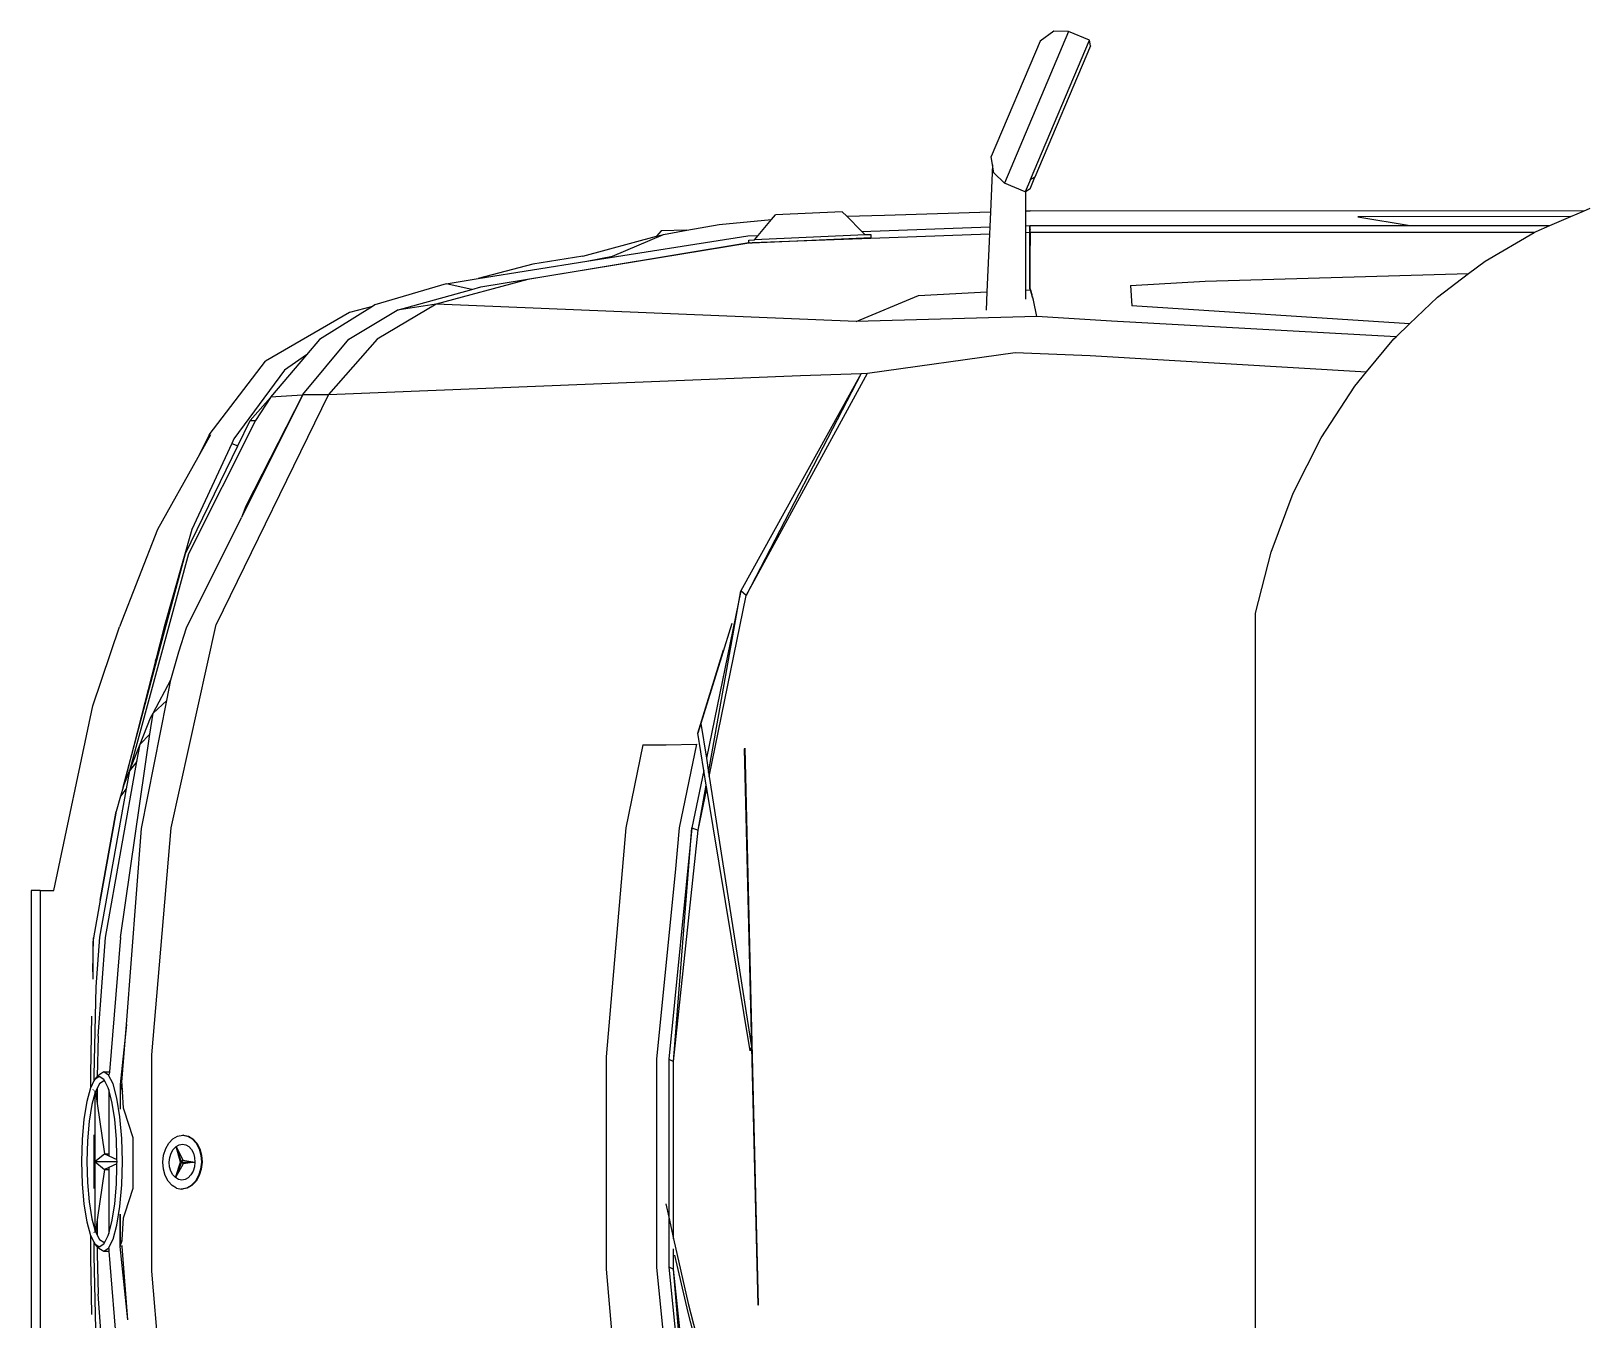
# Model space of a CAD drawing. Header units: millimetres. Extents: x 44692 to 333458, y -26854 to 14445.
# Drawn here: x 114432 to 116040, y -6799 to -5466 of the extents above; entities that cross this region are included whole.
import ezdxf

# ---------------------------------------------------------------- set-up
doc = ezdxf.new("R2010")
doc.units = ezdxf.units.MM
doc.header["$LTSCALE"] = 100
doc.layers.add('Transporte semielaborado', color=30, linetype='Continuous')

msp = doc.modelspace()

# ---------------------------------------------------------------- linework, layer by layer
at = {"layer": 'Transporte semielaborado'}
for p, q in [((115504.364, -5466.424), (115438.045, -5623.283)), ((115489.107, -5466.071), (115474.911, -5476.327)), ((115504.364, -5466.424), (115489.107, -5466.071)), ((115525.861, -5475.513), (115504.364, -5466.424)), ((115474.911, -5476.327), (115424.398, -5595.805)), ((115464.936, -5619.613), (115525.861, -5475.513)), ((115526.956, -5481.448), (115469.585, -5617.143)), ((115526.956, -5481.448), (115525.861, -5475.513)), ((115425.782, -5604.484), (115424.398, -5595.805)), ((115425.782, -5604.484), (115423.63, -5653.116)), ((115427.098, -5612.736), (115425.782, -5604.484)), ((115438.045, -5623.283), (115427.098, -5612.736)), ((115459.541, -5632.372), (115438.045, -5623.283)), ((115464.936, -5619.613), (115459.541, -5632.372)), ((115464.505, -5629.157), (115459.619, -5632.321)), ((115464.505, -5629.157), (115469.585, -5617.143)), ((115469.585, -5617.143), (115464.936, -5619.613)), ((115459.619, -5632.321), (115459.541, -5632.372)), ((115459.619, -5632.321), (115459.654, -5652.057)), ((115142.848, -5666.1), (115196.956, -5661.083)), ((115183.473, -5677.384), (115196.956, -5661.083)), ((115196.956, -5661.083), (115201.11, -5656.062)), ((115270.344, -5653.04), (115201.11, -5656.062)), ((115274.857, -5657.616), (115270.344, -5653.04)), ((115274.857, -5657.616), (115313.94, -5656.34)), ((115290.523, -5673.503), (115274.857, -5657.616)), ((115313.94, -5656.34), (115423.63, -5653.116)), ((115423.63, -5653.116), (115422.941, -5668.703)), ((115459.654, -5652.057), (115464.437, -5651.916)), ((115459.654, -5652.057), (115459.68, -5667.371)), ((116036.943, -5652.211), (115464.437, -5651.916)), ((116023.82, -5657.833), (115803.399, -5658.191)), ((115803.399, -5658.191), (115857.396, -5667.202)), ((116001.951, -5667.202), (116023.82, -5657.833)), ((116023.82, -5657.833), (116036.943, -5652.211)), ((116036.943, -5652.211), (116043.638, -5649.342)), ((115002.091, -5698.817), (115078.106, -5678.385)), ((115006.254, -5704.235), (115172.509, -5677.781)), ((115032.574, -5698.817), (115085.372, -5676.432)), ((115082.949, -5672.862), (115078.106, -5678.385)), ((115078.106, -5678.385), (115085.372, -5676.432)), ((115109.636, -5672.07), (115082.949, -5672.862)), ((115085.372, -5676.432), (115109.636, -5672.07)), ((115109.636, -5672.07), (115142.848, -5666.1)), ((115172.509, -5677.781), (115183.473, -5677.384)), ((115422.615, -5676.058), (115177.203, -5684.964)), ((115293.947, -5676.976), (115179.683, -5681.965)), ((115179.683, -5681.965), (115183.473, -5677.384)), ((115290.523, -5673.503), (115422.941, -5668.703)), ((115293.947, -5676.976), (115290.523, -5673.503)), ((115300.09, -5676.708), (115293.947, -5676.976)), ((115300.216, -5679.593), (115300.09, -5676.708)), ((115422.615, -5676.058), (115419.964, -5735.984)), ((115422.941, -5668.703), (115422.615, -5676.058)), ((115459.68, -5667.371), (115464.364, -5667.202)), ((115459.68, -5667.371), (115459.693, -5674.709)), ((115464.364, -5674.539), (115459.693, -5674.709)), ((115459.693, -5674.709), (115459.797, -5733.938)), ((115464.437, -5667.998), (115464.364, -5667.202)), ((115464.364, -5668.501), (115464.364, -5667.202)), ((115464.364, -5668.501), (115464.419, -5668.118)), ((115464.364, -5670.069), (115464.364, -5668.501)), ((115464.364, -5670.069), (115464.437, -5671.316)), ((115464.364, -5674.539), (115464.364, -5670.069)), ((115464.437, -5675.484), (115464.364, -5674.539)), ((115464.364, -5679.62), (115464.364, -5674.539)), ((115464.419, -5668.118), (115464.437, -5667.998)), ((115464.437, -5668.406), (115464.419, -5668.118)), ((115464.437, -5667.202), (115464.437, -5667.998)), ((115464.437, -5667.202), (115857.396, -5667.202)), ((115464.437, -5671.316), (115464.437, -5668.406)), ((115464.437, -5674.539), (115464.437, -5671.316)), ((115464.437, -5674.539), (115464.437, -5675.484)), ((115985.626, -5674.539), (115464.437, -5674.539)), ((115464.437, -5675.484), (115464.437, -5679.618)), ((115857.396, -5667.202), (116001.951, -5667.202)), ((115934.964, -5704.035), (115985.626, -5674.539)), ((115985.626, -5674.539), (115987.859, -5673.239)), ((115987.859, -5673.239), (116001.951, -5667.202)), ((114896.577, -5730.682), (115173.54, -5685.118)), ((115173.54, -5685.118), (114945.293, -5722.947)), ((115173.54, -5682.233), (115179.683, -5681.965)), ((115173.665, -5685.114), (115173.54, -5682.233)), ((115173.665, -5685.114), (115173.54, -5685.118)), ((115174.295, -5685.091), (115173.665, -5685.114)), ((115174.295, -5685.091), (115177.203, -5684.964)), ((115177.203, -5684.964), (115300.216, -5679.593)), ((115464.364, -5679.62), (115464.437, -5679.618)), ((115464.364, -5681.257), (115464.364, -5679.62)), ((115464.437, -5682.263), (115464.364, -5681.257)), ((115464.364, -5682.265), (115464.364, -5681.257)), ((115464.364, -5682.265), (115464.437, -5682.263)), ((115464.364, -5687.788), (115464.364, -5682.265)), ((115464.437, -5687.786), (115464.364, -5687.788)), ((115464.364, -5702.562), (115464.364, -5687.788)), ((115464.437, -5679.618), (115464.437, -5682.263)), ((115464.437, -5682.263), (115464.437, -5687.786)), ((115464.437, -5702.575), (115464.437, -5687.786)), ((114893.95, -5722.104), (115006.254, -5704.235)), ((114950.458, -5707.241), (114893.95, -5722.104)), ((115002.091, -5698.817), (114950.458, -5707.241)), ((115006.254, -5704.235), (115032.574, -5698.817)), ((115464.364, -5702.562), (115464.437, -5702.575)), ((115464.364, -5711.714), (115464.364, -5702.562)), ((115464.437, -5711.712), (115464.437, -5702.575)), ((115917.951, -5716.898), (115934.964, -5704.035)), ((114945.293, -5722.947), (114850.463, -5748.601)), ((114860.83, -5727.374), (114893.95, -5722.104)), ((115464.437, -5711.712), (115464.364, -5711.714)), ((115464.364, -5712.3), (115464.364, -5711.714)), ((115464.364, -5712.3), (115464.437, -5712.298)), ((115464.364, -5715.307), (115464.364, -5712.3)), ((115464.437, -5715.318), (115464.364, -5715.307)), ((115464.364, -5723.33), (115464.364, -5715.307)), ((115464.437, -5723.328), (115464.364, -5723.33)), ((115464.364, -5729.576), (115464.364, -5723.33)), ((115464.437, -5712.298), (115464.437, -5711.712)), ((115464.437, -5715.318), (115464.437, -5712.298)), ((115464.437, -5723.328), (115464.437, -5715.318)), ((115464.437, -5729.573), (115464.437, -5723.328)), ((115568.297, -5729.167), (115645.525, -5724.777)), ((115645.525, -5724.777), (115917.951, -5716.898)), ((115885.656, -5741.319), (115917.951, -5716.898)), ((114860.83, -5727.374), (114786.868, -5749.438)), ((114809.974, -5754.911), (114887.378, -5733.255)), ((114887.378, -5733.255), (114860.83, -5727.374)), ((114887.378, -5733.255), (114896.577, -5730.682)), ((115284.642, -5766.633), (115349.23, -5739.618)), ((115349.23, -5739.618), (115419.964, -5735.984)), ((115419.964, -5735.984), (115419.131, -5754.804)), ((115459.797, -5733.938), (115464.72, -5733.685)), ((115459.797, -5733.938), (115459.813, -5743.394)), ((115464.364, -5729.576), (115464.437, -5729.573)), ((115464.364, -5732.555), (115464.364, -5729.576)), ((115464.478, -5732.915), (115464.364, -5732.555)), ((115464.437, -5732.555), (115464.437, -5729.573)), ((115464.437, -5732.555), (115464.478, -5732.915)), ((115464.437, -5732.555), (115464.657, -5733.485)), ((115465.093, -5733.841), (115464.437, -5732.555)), ((115464.657, -5733.485), (115464.478, -5732.915)), ((115464.72, -5733.685), (115464.657, -5733.485)), ((115465.183, -5735.151), (115464.72, -5733.685)), ((115465.093, -5733.841), (115465.892, -5737.401)), ((115465.093, -5733.841), (115465.183, -5735.151)), ((115466.353, -5738.265), (115465.093, -5733.841)), ((115465.892, -5737.401), (115465.183, -5735.151)), ((115466.376, -5738.934), (115465.892, -5737.401)), ((115466.353, -5738.265), (115466.376, -5738.934)), ((115467.16, -5741.1), (115466.353, -5738.265)), ((115467.175, -5741.471), (115466.376, -5738.934)), ((115467.16, -5741.1), (115467.175, -5741.471)), ((115467.722, -5743.074), (115467.16, -5741.1)), ((115467.722, -5743.074), (115467.175, -5741.471)), ((115467.722, -5743.074), (115467.729, -5743.228)), ((115467.786, -5743.296), (115467.729, -5743.228)), ((115467.786, -5743.296), (115467.81, -5743.38)), ((115568.297, -5729.167), (115569.724, -5750.227)), ((115856.827, -5769.005), (115885.656, -5741.319)), ((114760.691, -5757.155), (114673.771, -5807.72)), ((114784.562, -5750.876), (114729.667, -5785.099)), ((114760.026, -5784.678), (114809.974, -5754.911)), ((114784.562, -5750.876), (114760.691, -5757.155)), ((114786.868, -5749.438), (114784.562, -5750.876)), ((114850.463, -5748.601), (114789.42, -5784.678)), ((114850.463, -5748.601), (114809.974, -5754.911)), ((115284.642, -5766.633), (114850.463, -5748.601)), ((115467.81, -5743.38), (115467.791, -5743.424)), ((115468.109, -5744.431), (115467.791, -5743.424)), ((115471.549, -5761.319), (115468.109, -5744.431)), ((115856.827, -5769.005), (115569.724, -5750.227)), ((115471.549, -5761.319), (115284.642, -5766.633)), ((115548.679, -5766.121), (115471.549, -5761.319)), ((115843.009, -5782.275), (115548.679, -5766.121)), ((115843.009, -5782.275), (115856.827, -5769.005)), ((114712.527, -5842.016), (114760.026, -5784.678)), ((114729.667, -5785.099), (114716.159, -5801.093)), ((114789.42, -5784.678), (114739.063, -5842.016)), ((115812.437, -5818.683), (115840.593, -5784.595)), ((115840.593, -5784.595), (115843.009, -5782.275)), ((114716.159, -5801.093), (114679.191, -5844.862)), ((114716.159, -5801.093), (114693.484, -5816.967)), ((115296.343, -5819.979), (115448.928, -5798.691)), ((115448.928, -5798.691), (115526.539, -5801.84)), ((115526.539, -5801.84), (115812.437, -5818.683)), ((114615.626, -5883.879), (114673.771, -5807.72)), ((114693.484, -5816.967), (114641.087, -5887.874)), ((114739.063, -5842.016), (115226.95, -5822.42)), ((115289.742, -5820.246), (115165.529, -6045.115)), ((115171.022, -6050.117), (115296.343, -5819.979)), ((115289.742, -5820.246), (115171.022, -6050.117)), ((115226.95, -5822.42), (115289.742, -5820.246)), ((115289.742, -5820.246), (115296.343, -5819.979)), ((115800.378, -5833.284), (115812.437, -5818.683)), ((115765.545, -5886.738), (115800.378, -5833.284)), ((114739.063, -5842.016), (114622.817, -6079.826)), ((114712.118, -5842.818), (114649.055, -5969.389)), ((114712.118, -5842.818), (114653.572, -5957.459)), ((114658.11, -5868.771), (114679.066, -5845.052)), ((114679.066, -5845.052), (114663.42, -5868.771)), ((114679.191, -5844.862), (114679.066, -5845.052)), ((114712.118, -5842.818), (114679.191, -5844.862)), ((114712.527, -5842.016), (114712.118, -5842.818)), ((114712.527, -5842.016), (114739.063, -5842.016)), ((114663.42, -5868.771), (114594.166, -6006.898)), ((114645.364, -5894.983), (114658.11, -5868.771)), ((114658.11, -5868.771), (114663.42, -5868.771)), ((114615.626, -5883.879), (114603.898, -5907.191)), ((114616.939, -5883.879), (114603.898, -5907.191)), ((114641.087, -5887.874), (114638.908, -5892.573)), ((115736.561, -5944.244), (115765.545, -5886.738)), ((114591.077, -6006.623), (114645.364, -5894.983)), ((114638.908, -5892.573), (114597.57, -5981.741)), ((114638.908, -5892.573), (114645.364, -5894.983)), ((114603.898, -5907.191), (114562.196, -5981.741)), ((115713.81, -6005.034), (115736.561, -5944.244)), ((114653.572, -5957.459), (114649.055, -5969.389)), ((114562.196, -5981.741), (114522.769, -6082.431)), ((114597.57, -5981.741), (114569.151, -6082.431)), ((114592.16, -6083.565), (114649.055, -5969.389)), ((114594.166, -6006.898), (114533.279, -6231.312)), ((114564.741, -6105.286), (114591.077, -6006.623)), ((115697.598, -6068.298), (115713.81, -6005.034)), ((115165.529, -6045.115), (115129.76, -6218.422)), ((115132.041, -6232.979), (115165.529, -6045.115)), ((115171.022, -6050.117), (115165.529, -6045.115)), ((115132.724, -6237.334), (115171.022, -6050.117)), ((114576.26, -6290.323), (114622.817, -6079.826)), ((115156.139, -6079.1), (115124.116, -6182.413)), ((115697.598, -7216.558), (115697.598, -6068.298)), ((114495.389, -6164.001), (114522.769, -6082.431)), ((114569.151, -6082.431), (114560.122, -6117.599)), ((114584.33, -6108.375), (114592.16, -6083.565)), ((114526.59, -6248.206), (114564.741, -6105.286)), ((114560.122, -6117.599), (114564.741, -6105.286)), ((114575.937, -6137.303), (114584.33, -6108.375)), ((115120.786, -6192.464), (115147.414, -6106.366)), ((114560.122, -6117.599), (114526.59, -6248.206)), ((114557.548, -6171.707), (114575.937, -6137.303)), ((114571.737, -6158.493), (114575.937, -6137.303)), ((114545.481, -6290.96), (114571.737, -6158.493)), ((114557.548, -6171.707), (114571.737, -6158.493)), ((114455.145, -6355.103), (114495.389, -6164.001)), ((114544.125, -6203.92), (114554.97, -6176.528)), ((114554.367, -6193.602), (114557.548, -6171.707)), ((114554.97, -6176.528), (114557.548, -6171.707)), ((114523.831, -6403.815), (114554.367, -6193.602)), ((114554.367, -6193.602), (114544.125, -6203.92)), ((115124.116, -6182.413), (115120.786, -6192.464)), ((115127.164, -6231.001), (115120.786, -6192.464)), ((115124.116, -6182.413), (115129.76, -6218.422)), ((114533.279, -6231.312), (114544.125, -6203.92)), ((114540.976, -6221.593), (114544.125, -6203.92)), ((115063.901, -6204.445), (115046.567, -6290.323)), ((115063.901, -6204.445), (115088.231, -6204.445)), ((115088.231, -6204.445), (115119.492, -6203.943)), ((115119.492, -6203.943), (115101.63, -6290.492)), ((115169.2, -6208.464), (115169.413, -6207.826)), ((115183.481, -6784.291), (115169.2, -6208.464)), ((115169.413, -6207.826), (115175.455, -6455.413)), ((114508.5, -6403.84), (114540.976, -6221.593)), ((114540.976, -6221.593), (114533.279, -6231.312)), ((115129.76, -6218.422), (115132.041, -6232.979)), ((114526.59, -6248.206), (114533.279, -6231.312)), ((114533.279, -6231.312), (114529.913, -6249.896)), ((115127.164, -6231.001), (115114.877, -6290.533)), ((115129.682, -6246.215), (115127.164, -6231.001)), ((115132.041, -6232.979), (115132.724, -6237.334)), ((115132.724, -6237.334), (115176.524, -6516.804)), ((114529.913, -6249.896), (114502.103, -6403.443)), ((114523.911, -6257.745), (114519.378, -6273.365)), ((114529.913, -6249.896), (114523.911, -6257.745)), ((114525.953, -6250.706), (114523.911, -6257.745)), ((114526.59, -6248.206), (114525.953, -6250.706)), ((115121.382, -6292.779), (115129.682, -6246.215)), ((115121.382, -6292.779), (115130.23, -6249.526)), ((115130.23, -6249.526), (115129.682, -6246.215)), ((115175.15, -6520.948), (115130.23, -6249.526)), ((114519.081, -6275.035), (114519.378, -6273.365)), ((114519.378, -6273.365), (114519.09, -6274.359)), ((114503.036, -6365.304), (114519.081, -6275.035)), ((114518.961, -6275.086), (114503.036, -6365.304)), ((114519.09, -6274.359), (114518.961, -6275.086)), ((114518.961, -6275.086), (114519.081, -6275.035)), ((114556.211, -6525.178), (114576.26, -6290.323)), ((115046.567, -6290.323), (115026.002, -6527.241)), ((114529.99, -6493.771), (114545.481, -6290.96)), ((115114.877, -6290.533), (115090.884, -6529.678)), ((115095.896, -6532.279), (115114.877, -6290.533)), ((115095.896, -6532.279), (115121.382, -6292.779)), ((115101.63, -6290.492), (115097.641, -6336.438)), ((115114.877, -6290.533), (115121.382, -6292.779)), ((115097.641, -6336.438), (115078.302, -6529.205)), ((114431.507, -6355.103), (114431.507, -6925.063)), ((114440.784, -6355.103), (114431.507, -6355.103)), ((114440.784, -6355.103), (114455.145, -6355.103)), ((114440.784, -6355.103), (114440.784, -6925.063)), ((114503.036, -6365.304), (114496.158, -6404.265)), ((114495.405, -6439.337), (114496.158, -6404.265)), ((114496.158, -6404.265), (114495.405, -6408.529)), ((114495.405, -6408.529), (114495.405, -6439.337)), ((114502.103, -6403.443), (114498.452, -6454.981)), ((114500.738, -6506.004), (114508.5, -6403.84)), ((114523.831, -6403.815), (114512.483, -6542.927)), ((114495.405, -6439.337), (114495.405, -6446.764)), ((114498.452, -6454.981), (114496.483, -6546.472)), ((115183.763, -6783.441), (115175.455, -6455.413)), ((115175.455, -6455.413), (115183.481, -6784.291)), ((114493.142, -6544.802), (114494.418, -6485.332)), ((114529.99, -6493.771), (114523.659, -6555.889)), ((114525.432, -6553.446), (114529.99, -6493.771)), ((114500.738, -6506.004), (114499.829, -6547.931)), ((114556.211, -6749.136), (114556.211, -6525.178)), ((115026.002, -6527.241), (115026.002, -6747.073)), ((115078.302, -6529.205), (115078.302, -6745.109)), ((115090.884, -6529.678), (115095.896, -6532.279)), ((115090.884, -6529.678), (115090.884, -6693.164)), ((115176.524, -6516.804), (115175.15, -6520.948)), ((114493.142, -6558.863), (114493.142, -6544.802)), ((114496.483, -6546.472), (114496.483, -6552.206)), ((114502.048, -6547.566), (114497.305, -6550.569)), ((114499.829, -6547.931), (114501.593, -6546.088)), ((114506.585, -6542.927), (114501.593, -6546.088)), ((114506.79, -6550.569), (114502.048, -6547.566)), ((114511.577, -6546.088), (114506.585, -6542.927)), ((114506.585, -6542.927), (114512.483, -6542.927)), ((114516.229, -6555.356), (114511.577, -6546.088)), ((114512.483, -6542.927), (114512.258, -6545.687)), ((115095.896, -6715.426), (115095.896, -6532.279)), ((114492.886, -6559.373), (114489.091, -6573.379)), ((114493.142, -6558.863), (114492.886, -6559.373)), ((114496.483, -6552.206), (114493.142, -6558.863)), ((114493.142, -6559.596), (114493.142, -6559.566)), ((114495.35, -6561.227), (114495.287, -6561.459)), ((114497.305, -6550.569), (114496.483, -6552.206)), ((114496.483, -6562.08), (114496.483, -6562.498)), ((114497.305, -6550.569), (114499.829, -6547.931)), ((114497.427, -6562.79), (114497.43, -6565.145)), ((114499.825, -6559.566), (114497.993, -6563.216)), ((114497.993, -6563.216), (114499.825, -6563.216)), ((114497.993, -6563.216), (114499.825, -6575.571)), ((114502.092, -6555.049), (114499.825, -6559.566)), ((114499.825, -6559.566), (114499.825, -6563.216)), ((114499.825, -6563.216), (114499.825, -6575.571)), ((114506.585, -6552.204), (114502.092, -6555.049)), ((114508.089, -6553.157), (114506.585, -6552.204)), ((114508.089, -6553.157), (114506.79, -6550.569)), ((114511.209, -6559.373), (114508.089, -6553.157)), ((114511.742, -6561.338), (114511.209, -6559.373)), ((114515.004, -6573.379), (114511.742, -6561.338)), ((114511.742, -6561.338), (114511.742, -6627.663)), ((114520.223, -6570.099), (114516.229, -6555.356)), ((114523.659, -6555.889), (114525.569, -6555.77)), ((114523.659, -6555.889), (114523.663, -6581.348)), ((114523.659, -6555.889), (114525.995, -6563.026)), ((114525.569, -6555.77), (114525.432, -6553.446)), ((114525.995, -6563.026), (114525.569, -6555.77)), ((114527.01, -6580.324), (114525.995, -6563.026)), ((114489.091, -6573.379), (114486.179, -6591.632)), ((114494.31, -6576.659), (114491.551, -6593.951)), ((114497.43, -6565.145), (114494.31, -6576.659)), ((114497.43, -6565.145), (114497.51, -6635.697)), ((114499.825, -6575.571), (114507.549, -6627.663)), ((114517.916, -6591.632), (114515.004, -6573.379)), ((114523.289, -6589.312), (114520.223, -6570.099)), ((114486.179, -6591.632), (114484.348, -6612.887)), ((114491.551, -6593.951), (114489.817, -6614.088)), ((114519.747, -6612.887), (114517.916, -6591.632)), ((114525.215, -6611.687), (114523.289, -6589.312)), ((114527.696, -6582.44), (114527.01, -6580.324)), ((114537.001, -6611.12), (114527.696, -6582.44)), ((114496.483, -6607.996), (114496.483, -6663.399)), ((114525.873, -6635.697), (114525.215, -6611.687)), ((114537.001, -6663.194), (114537.001, -6611.12)), ((114573.96, -6616.499), (114578.182, -6612.093)), ((114578.182, -6612.093), (114583.051, -6609.331)), ((114583.051, -6609.331), (114588.235, -6608.403)), ((114588.235, -6608.403), (114593.379, -6609.37)), ((114588.942, -6608.43), (114588.235, -6608.403)), ((114588.942, -6608.43), (114594.086, -6609.397)), ((114593.379, -6609.37), (114598.135, -6612.168)), ((114594.086, -6609.397), (114598.842, -6612.194)), ((114484.348, -6612.887), (114483.724, -6635.697)), ((114489.817, -6614.088), (114489.226, -6635.697)), ((114497.51, -6635.697), (114507.549, -6627.663)), ((114507.549, -6627.663), (114520.313, -6633.57)), ((114507.549, -6627.663), (114511.742, -6627.663)), ((114511.742, -6627.663), (114511.742, -6629.224)), ((114520.227, -6630.439), (114519.747, -6612.887)), ((114568.542, -6628.951), (114570.672, -6622.249)), ((114570.672, -6622.249), (114573.96, -6616.499)), ((114574.917, -6631.375), (114576.337, -6626.907)), ((114576.337, -6626.907), (114578.529, -6623.074)), ((114578.529, -6623.074), (114581.344, -6620.136)), ((114581.344, -6620.136), (114584.59, -6618.296)), ((114586.005, -6636.218), (114581.344, -6620.136)), ((114581.344, -6620.136), (114588.54, -6634.219)), ((114586.988, -6636.197), (114581.344, -6620.136)), ((114584.59, -6618.296), (114588.046, -6617.677)), ((114588.046, -6617.677), (114591.475, -6618.321)), ((114591.475, -6618.321), (114594.646, -6620.186)), ((114594.646, -6620.186), (114597.341, -6623.144)), ((114597.341, -6623.144), (114599.376, -6626.993)), ((114598.135, -6612.168), (114602.177, -6616.604)), ((114598.842, -6612.194), (114602.884, -6616.631)), ((114599.376, -6626.993), (114600.614, -6631.472)), ((114602.177, -6616.604), (114605.23, -6622.378)), ((114602.884, -6616.631), (114605.937, -6622.405)), ((114605.23, -6622.378), (114607.087, -6629.096)), ((114605.937, -6622.405), (114607.794, -6629.122)), ((114483.724, -6635.697), (114484.348, -6658.507)), ((114489.226, -6635.697), (114489.817, -6657.307)), ((114497.51, -6635.697), (114497.43, -6706.249)), ((114497.51, -6635.697), (114507.549, -6643.731)), ((114497.51, -6635.697), (114520.371, -6635.697)), ((114507.549, -6643.731), (114499.825, -6695.824)), ((114520.313, -6637.824), (114507.549, -6643.731)), ((114507.549, -6643.731), (114511.742, -6643.731)), ((114511.742, -6642.171), (114511.742, -6643.731)), ((114511.742, -6643.731), (114511.742, -6710.056)), ((114519.747, -6658.507), (114520.227, -6640.955)), ((114520.313, -6633.57), (114520.227, -6630.439)), ((114520.227, -6640.955), (114520.313, -6637.824)), ((114520.371, -6635.697), (114520.313, -6633.57)), ((114520.313, -6637.824), (114520.371, -6635.697)), ((114525.215, -6659.708), (114525.873, -6635.697)), ((114567.715, -6636.149), (114568.542, -6628.951)), ((114568.248, -6643.352), (114567.715, -6636.149)), ((114570.104, -6650.07), (114568.248, -6643.352)), ((114574.366, -6636.174), (114574.917, -6631.375)), ((114574.721, -6640.976), (114574.366, -6636.174)), ((114575.959, -6645.454), (114574.721, -6640.976)), ((114586.988, -6636.197), (114580.689, -6652.262)), ((114580.689, -6652.262), (114586.005, -6636.218)), ((114588.642, -6638.067), (114580.689, -6652.262)), ((114586.988, -6636.197), (114586.005, -6636.218)), ((114586.988, -6636.197), (114588.54, -6634.219)), ((114586.988, -6636.197), (114588.642, -6638.067)), ((114586.988, -6636.197), (114600.969, -6636.274)), ((114588.54, -6634.219), (114600.969, -6636.274)), ((114600.969, -6636.274), (114588.642, -6638.067)), ((114600.418, -6641.073), (114598.998, -6645.541)), ((114600.969, -6636.274), (114600.418, -6641.073)), ((114600.614, -6631.472), (114600.969, -6636.274)), ((114606.793, -6643.497), (114604.663, -6650.199)), ((114607.5, -6643.524), (114605.37, -6650.226)), ((114607.62, -6636.299), (114606.793, -6643.497)), ((114607.087, -6629.096), (114607.62, -6636.299)), ((114608.327, -6636.326), (114607.5, -6643.524)), ((114607.794, -6629.122), (114608.327, -6636.326)), ((114484.348, -6658.507), (114486.179, -6679.763)), ((114489.817, -6657.307), (114491.551, -6677.444)), ((114517.916, -6679.763), (114519.747, -6658.507)), ((114523.289, -6682.082), (114525.215, -6659.708)), ((114573.158, -6655.844), (114570.104, -6650.07)), ((114577.2, -6660.28), (114573.158, -6655.844)), ((114577.994, -6649.304), (114575.959, -6645.454)), ((114581.956, -6663.078), (114577.2, -6660.28)), ((114580.689, -6652.262), (114577.994, -6649.304)), ((114583.859, -6654.126), (114580.689, -6652.262)), ((114587.289, -6654.771), (114583.859, -6654.126)), ((114590.745, -6654.152), (114587.289, -6654.771)), ((114593.991, -6652.311), (114590.745, -6654.152)), ((114597.152, -6660.355), (114592.284, -6663.116)), ((114596.806, -6649.374), (114593.991, -6652.311)), ((114598.998, -6645.541), (114596.806, -6649.374)), ((114601.375, -6655.949), (114597.152, -6660.355)), ((114602.082, -6655.976), (114597.859, -6660.382)), ((114604.663, -6650.199), (114601.375, -6655.949)), ((114605.37, -6650.226), (114602.082, -6655.976)), ((114528.735, -6688.672), (114537.001, -6663.194)), ((114581.956, -6663.078), (114587.1, -6664.045)), ((114586.436, -6663.92), (114588.435, -6663.793)), ((114592.284, -6663.116), (114587.1, -6664.045)), ((114587.807, -6664.072), (114587.1, -6664.045)), ((114592.991, -6663.143), (114587.807, -6664.072)), ((114597.859, -6660.382), (114592.991, -6663.143)), ((114486.179, -6679.763), (114489.091, -6698.016)), ((114491.551, -6677.444), (114494.31, -6694.736)), ((114515.004, -6698.016), (114517.916, -6679.763)), ((114520.223, -6701.295), (114523.289, -6682.082)), ((114523.659, -6723.022), (114523.681, -6690.041)), ((114523.681, -6690.041), (114523.722, -6722.824)), ((114527.01, -6693.99), (114528.735, -6688.672)), ((115087.742, -6679.206), (115090.884, -6693.164)), ((114489.091, -6698.016), (114492.886, -6712.021)), ((114494.31, -6694.736), (114497.43, -6706.249)), ((114497.43, -6706.249), (114497.427, -6708.604)), ((114499.825, -6695.824), (114497.993, -6708.179)), ((114497.993, -6708.179), (114499.825, -6708.179)), ((114497.993, -6708.179), (114499.825, -6711.828)), ((114499.825, -6695.824), (114499.825, -6708.179)), ((114499.825, -6708.179), (114499.825, -6711.828)), ((114511.742, -6710.056), (114515.004, -6698.016)), ((114516.229, -6716.038), (114520.223, -6701.295)), ((114525.728, -6716.52), (114527.01, -6693.99)), ((115090.884, -6693.164), (115095.896, -6715.426)), ((115090.884, -6694.467), (115090.884, -6744.636)), ((114492.886, -6712.021), (114493.142, -6712.531)), ((114493.142, -6711.829), (114493.142, -6711.799)), ((114493.142, -6734.398), (114493.142, -6712.531)), ((114493.142, -6712.531), (114496.483, -6719.188)), ((114495.287, -6709.935), (114495.35, -6710.167)), ((114496.483, -6708.896), (114496.483, -6709.314)), ((114496.483, -6719.188), (114496.483, -6732.728)), ((114496.483, -6719.188), (114497.305, -6720.826)), ((114497.305, -6720.826), (114502.048, -6723.829)), ((114499.825, -6723.459), (114497.305, -6720.826)), ((114499.825, -6711.828), (114502.092, -6716.345)), ((114499.825, -6723.459), (114499.825, -6731.058)), ((114501.593, -6725.306), (114499.825, -6723.459)), ((114502.048, -6723.829), (114506.79, -6720.826)), ((114502.092, -6716.345), (114506.585, -6719.19)), ((114506.585, -6719.19), (114508.089, -6718.237)), ((114506.79, -6720.826), (114508.089, -6718.237)), ((114508.089, -6718.237), (114511.209, -6712.021)), ((114511.209, -6712.021), (114511.742, -6710.056)), ((114511.577, -6725.306), (114516.229, -6716.038)), ((114523.722, -6722.824), (114523.659, -6723.022)), ((114523.659, -6723.022), (114523.686, -6723.228)), ((114523.659, -6723.022), (114523.686, -6723.022)), ((114523.659, -6723.311), (114523.686, -6723.228)), ((114523.659, -6723.311), (114523.69, -6723.359)), ((114523.686, -6723.312), (114523.659, -6723.311)), ((114523.686, -6723.228), (114525.645, -6717.242)), ((114523.722, -6722.824), (114523.686, -6723.022)), ((114523.686, -6723.022), (114523.686, -6723.228)), ((114525.628, -6723.433), (114523.686, -6723.312)), ((114523.686, -6723.312), (114523.69, -6723.359)), ((114531.426, -6799.385), (114523.69, -6723.359)), ((114523.722, -6722.824), (114525.678, -6716.675)), ((114525.628, -6723.433), (114525.552, -6722.442)), ((114531.426, -6799.385), (114525.628, -6723.433)), ((114525.645, -6717.242), (114525.678, -6716.675)), ((114525.645, -6717.242), (114525.766, -6716.873)), ((114525.728, -6716.52), (114525.678, -6716.675)), ((115095.896, -6715.426), (115110.954, -6782.314)), ((114494.418, -6793.868), (114493.142, -6734.398)), ((114496.483, -6732.728), (114498.452, -6824.219)), ((114499.825, -6731.058), (114500.729, -6772.785)), ((114501.593, -6725.306), (114506.585, -6728.467)), ((114506.585, -6728.467), (114511.577, -6725.306)), ((114506.585, -6728.467), (114511.858, -6728.467)), ((114511.742, -6725.721), (114511.742, -6727.04)), ((114511.742, -6727.04), (114511.858, -6728.467)), ((114511.858, -6728.467), (114523.831, -6875.385)), ((115095.896, -6746.921), (115095.896, -6725.903)), ((115110.954, -6791.911), (115097.114, -6732.437)), ((114576.26, -6983.991), (114556.211, -6749.136)), ((115026.002, -6747.073), (115046.567, -6983.991)), ((115078.302, -6745.109), (115097.641, -6937.876)), ((115090.884, -6744.636), (115095.896, -6746.921)), ((115090.884, -6744.636), (115114.877, -6983.781)), ((115114.877, -6983.781), (115095.896, -6746.921)), ((115121.382, -6986.421), (115095.896, -6746.921)), ((114508.5, -6875.36), (114500.729, -6772.785)), ((115110.954, -6782.314), (115174.035, -7028.282)), ((115183.481, -6784.291), (115183.763, -6783.441)), ((114531.426, -6799.385), (114531.439, -6799.513)), ((115192.432, -7103.803), (115110.954, -6791.911))]:
    msp.add_line(p, q, dxfattribs=at)

doc.saveas('drawing.dxf')
